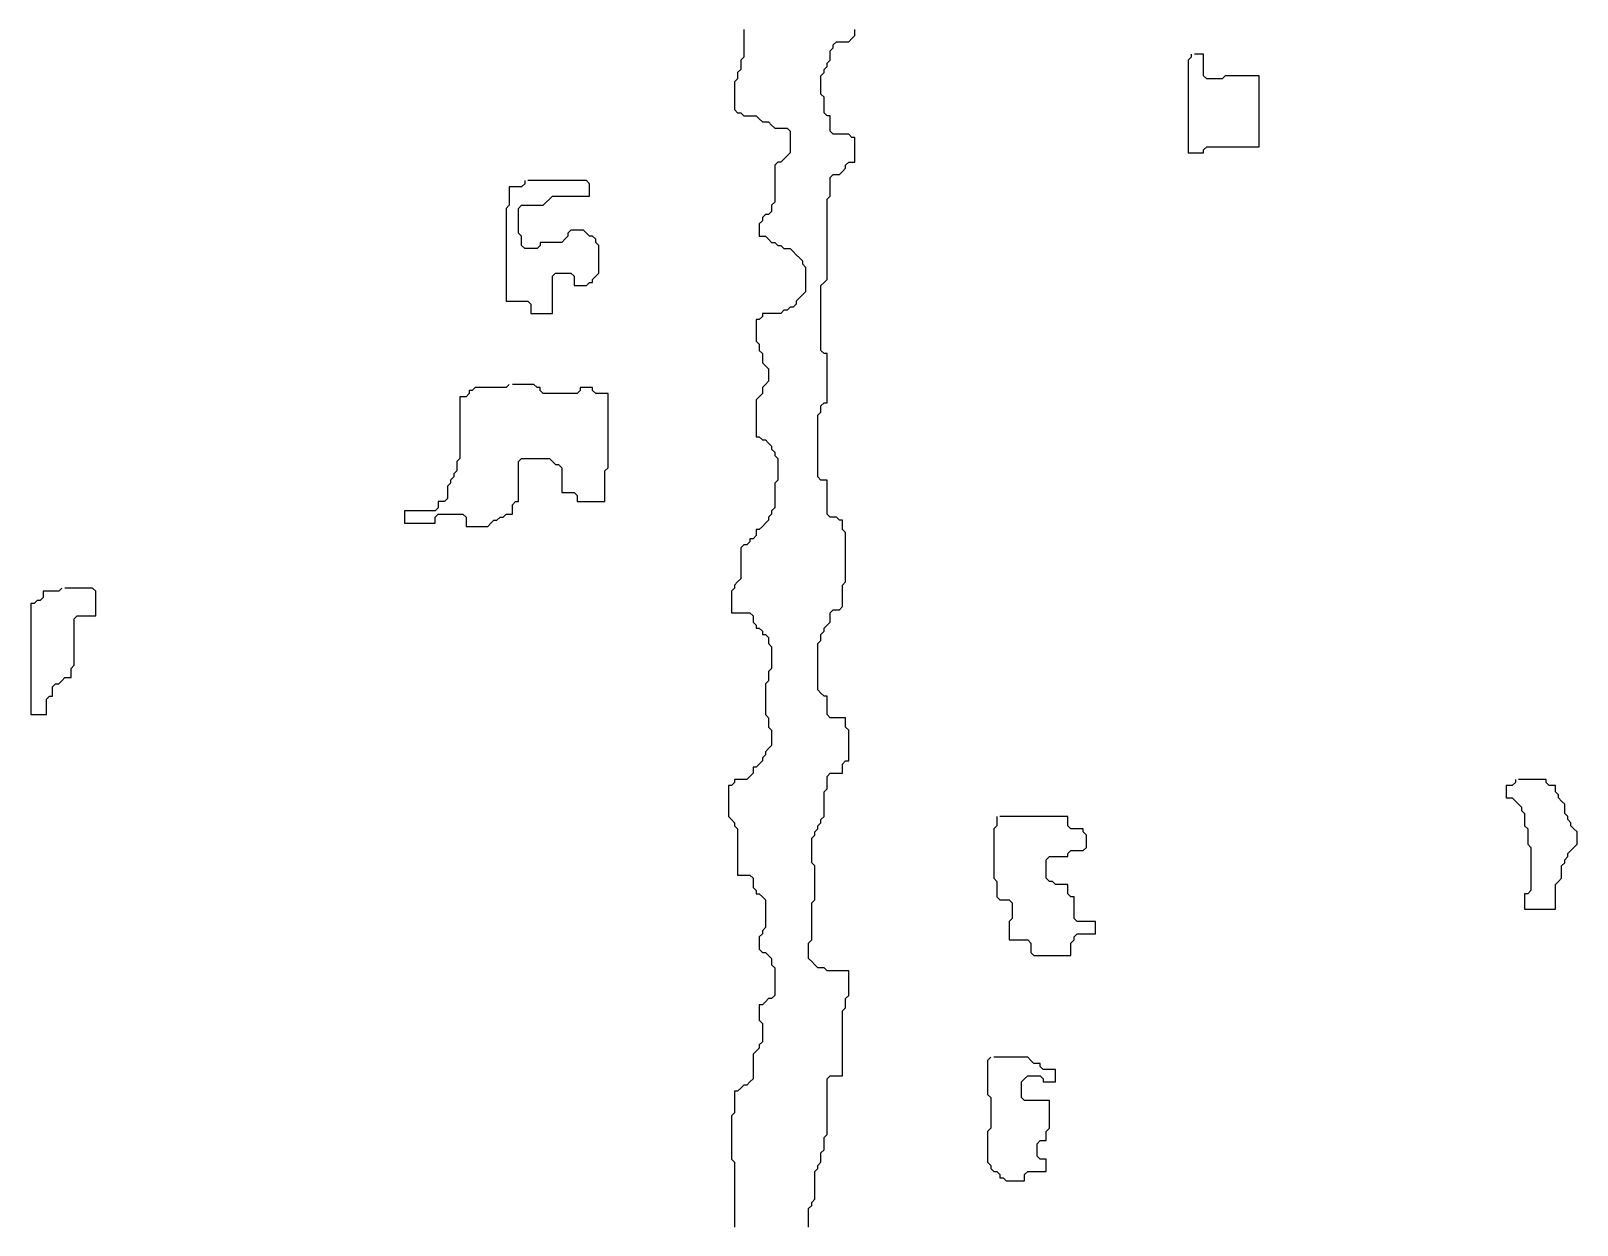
# Model space of a CAD drawing. Header units: metres. Extents: x 0 to 1024, y 124 to 841.
# Drawn here: x 624 to 874.5, y 466.3 to 659.7 of the extents above; entities that cross this region are included whole.
import ezdxf

# ---------------------------------------------------------------- set-up
doc = ezdxf.new("R2010")
doc.units = ezdxf.units.M
doc.layers.add('CURB', color=7, linetype='Continuous')

msp = doc.modelspace()

# ---------------------------------------------------------------- linework, layer by layer
at = {"layer": 'CURB', "lineweight": 25}
for points in [[(739.5, 660), (739.5, 659.5), (739.5, 659), (739.5, 658.5), (739.5, 658), (739.5, 657.5), (739.5, 657), (739.5, 656.5), (739.5, 656), (739.5, 655.5), (739, 655), (739, 654.5), (739, 654), (739, 653.5), (738.5, 653), (738.5, 652.5), (738.5, 652), (738, 651.5), (738, 651), (738, 650.5), (738, 650), (738, 649.5), (738, 649), (738, 648.5), (738, 648), (738, 647.5), (738, 647), (738.5, 646.5), (739, 646.5), (739.5, 646), (740, 646), (740.5, 646), (741, 646), (741.5, 646), (742, 645.5), (742.5, 645), (743, 645), (743.5, 645), (744, 644.5), (744.5, 644), (745, 644), (745.5, 644), (746, 644), (746.5, 644), (747, 643.5), (747, 643), (747, 642.5), (747, 642), (747, 641.5), (747, 641), (747, 640.5), (747, 640), (746.5, 639.5), (746, 639), (745.5, 638.5), (745, 638.5), (744.5, 638), (744.5, 637.5), (744.5, 637), (744.5, 636.5), (744.5, 636), (744.5, 635.5), (744.5, 635), (744.5, 634.5), (744.5, 634), (744.5, 633.5), (744.5, 633), (744.5, 632.5), (744.5, 632), (744, 631.5), (744, 631), (744, 630.5), (743.5, 630), (743, 630), (742.5, 629.5), (742.5, 629), (742, 628.5), (742, 628), (742, 627.5), (742, 627), (742, 626.5), (742.5, 626.5), (743, 626.5), (743.5, 626), (744, 625.5), (744.5, 625.5), (745, 625), (745.5, 625), (746, 624.5), (746.5, 624.5), (747, 624.5), (747.5, 624), (748, 623.5), (748.5, 623), (749, 622.5), (749, 622), (749.5, 621.5), (749.5, 621), (749.5, 620.5), (749.5, 620), (749.5, 619.5), (749.5, 619), (749.5, 618.5), (749.5, 618), (749.5, 617.5), (749, 617), (748.5, 616.5), (748, 616), (748, 615.5), (747.5, 615), (747, 615), (746.5, 614.5), (746, 614.5), (745.5, 614), (745, 614), (744.5, 614), (744, 614), (743.5, 614), (743, 614), (742.5, 614), (742.5, 613.5), (742, 613), (741.5, 613), (741.5, 612.5), (741.5, 612), (741.5, 611.5), (741.5, 611), (741.5, 610.5), (741.5, 610), (741.5, 609.5), (742, 609), (742, 608.5), (742, 608), (742.5, 607.5), (742.5, 607), (742.5, 606.5), (742.5, 606), (743, 605.5), (743.5, 605), (743.5, 604.5), (743.5, 604), (743.5, 603.5), (743.5, 603), (743, 602.5), (742.5, 602), (742.5, 601.5), (742.5, 601), (742, 600.5), (741.5, 600), (741.5, 599.5), (741.5, 599), (741.5, 598.5), (741.5, 598), (741.5, 597.5), (741.5, 597), (741.5, 596.5), (741.5, 596), (741.5, 595.5), (741.5, 595), (741.5, 594.5), (741.5, 594), (742, 594), (742.5, 593.5), (743, 593.5), (743.5, 593), (744, 592.5), (744, 592), (744.5, 591.5), (744.5, 591), (745, 590.5), (745, 590), (745, 589.5), (745, 589), (745, 588.5), (745, 588), (745, 587.5), (745, 587), (744.5, 586.5), (744.5, 586), (744.5, 585.5), (744.5, 585), (744.5, 584.5), (744.5, 584), (744.5, 583.5), (744.5, 583), (744.5, 582.5), (744, 582), (744, 581.5), (743.5, 581), (743.5, 580.5), (743, 580), (742.5, 579.5), (742, 579), (741.5, 579), (741.5, 578.5), (741.5, 578), (741, 577.5), (740.5, 577.5), (740.5, 577), (740, 576.5), (739.5, 576.5), (739, 576), (739, 575.5), (739, 575), (739, 574.5), (739, 574), (739, 573.5), (739, 573), (739, 572.5), (739, 572), (739, 571.5), (739, 571), (738.5, 570.5), (738, 570), (738, 569.5), (737.5, 569), (737.5, 568.5), (737.5, 568), (737.5, 567.5), (737.5, 567), (737.5, 566.5), (737.5, 566), (737.5, 565.5), (738, 565.5), (738.5, 565.5), (739, 565.5), (739.5, 565.5), (740, 565.5), (740.5, 565.5), (741, 565), (741, 564.5), (741, 564), (741.5, 563.5), (741.5, 563), (742, 563), (742.5, 562.5), (742.5, 562), (743, 562), (743.5, 561.5), (743.5, 561), (743.5, 560.5), (744, 560), (744, 559.5), (744, 559), (744, 558.5), (744, 558), (744, 557.5), (744, 557), (744, 556.5), (743.5, 556), (743.5, 555.5), (743.5, 555), (743.5, 554.5), (743, 554), (743, 553.5), (743, 553), (743, 552.5), (743, 552), (743, 551.5), (743, 551), (743, 550.5), (743, 550), (743, 549.5), (743, 549), (743.5, 548.5), (743.5, 548), (743.5, 547.5), (743.5, 547), (744, 546.5), (744, 546), (744, 545.5), (744, 545), (744, 544.5), (744, 544), (743.5, 543.5), (743, 543), (743, 542.5), (742.5, 542), (742.5, 541.5), (742, 541), (741.5, 540.5), (741, 540.5), (741, 540), (741, 539.5), (740.5, 539), (740, 538.5), (739.5, 538.5), (739, 538.5), (738.5, 538.5), (738, 538.5), (738, 538), (737.5, 537.5), (737, 537.5), (737, 537), (737, 536.5), (737, 536), (737, 535.5), (737, 535), (737, 534.5), (737, 534), (737, 533.5), (737, 533), (737, 532.5), (737.5, 532), (738, 531.5), (738, 531), (738.5, 530.5), (738.5, 530), (738.5, 529.5), (738.5, 529), (738.5, 528.5), (738.5, 528), (738.5, 527.5), (738.5, 527), (738.5, 526.5), (738.5, 526), (738.5, 525.5), (738.5, 525), (738.5, 524.5), (738.5, 524), (738.5, 523.5), (738.5, 523), (739, 523), (739.5, 523), (740, 523), (740.5, 523), (741, 522.5), (741, 522), (741, 521.5), (741, 521), (741.5, 520.5), (741.5, 520), (742, 520), (742.5, 519.5), (743, 519), (743, 518.5), (743, 518), (743, 517.5), (743, 517), (743, 516.5), (743, 516), (743, 515.5), (743, 515), (743, 514.5), (742.5, 514), (742.5, 513.5), (742, 513), (742, 512.5), (742, 512), (742, 511.5), (742, 511), (742.5, 510.5), (743, 510.5), (743.5, 510), (744, 509.5), (744, 509), (744, 508.5), (744.5, 508), (744.5, 507.5), (744.5, 507), (744.5, 506.5), (744.5, 506), (744.5, 505.5), (744.5, 505), (744.5, 504.5), (744.5, 504), (744.5, 503.5), (744, 503), (743.5, 503), (743, 502.5), (742.5, 502), (742, 502), (742, 501.5), (742, 501), (742, 500.5), (742, 500), (742, 499.5), (742.5, 499), (742.5, 498.5), (742.5, 498), (742.5, 497.5), (742.5, 497), (742.5, 496.5), (742.5, 496), (742, 495.5), (742, 495), (741.5, 494.5), (741, 494), (741, 493.5), (741, 493), (741, 492.5), (741, 492), (741, 491.5), (741, 491), (741, 490.5), (741, 490), (740.5, 489.5), (740, 489), (739.5, 489), (739, 488.5), (738.5, 488), (738, 488), (738, 487.5), (738, 487), (738, 486.5), (738, 486), (738, 485.5), (738, 485), (738, 484.5), (737.5, 484), (737.5, 483.5), (737.5, 483), (737.5, 482.5), (737.5, 482), (737.5, 481.5), (737.5, 481), (737.5, 480.5), (737.5, 480), (737.5, 479.5), (737.5, 479), (737.5, 478.5), (737.5, 478), (737.5, 477.5), (737.5, 477), (738, 476.5), (738, 476), (738, 475.5), (738, 475), (738, 474.5), (738, 474), (738, 473.5), (738, 473), (738, 472.5), (738, 472), (738, 471.5), (738, 471), (738, 470.5), (738, 470), (738, 469.5), (738, 469), (738, 468.5), (738, 468), (738, 467.5), (738, 467), (738, 466.5), (738, 466)], [(750, 466), (750, 466.5), (750, 467), (750, 467.5), (750, 468), (750, 468.5), (750, 469), (750.5, 469.5), (750.5, 470), (751, 470.5), (751, 471), (751, 471.5), (751, 472), (751, 472.5), (751, 473), (751, 473.5), (751, 474), (751, 474.5), (751, 475), (751.5, 475.5), (751.5, 476), (752, 476.5), (752, 477), (752, 477.5), (752, 478), (752.5, 478.5), (752.5, 479), (752.5, 479.5), (752.5, 480), (752.5, 480.5), (753, 481), (753, 481.5), (753, 482), (753, 482.5), (753, 483), (753, 483.5), (753, 484), (753, 484.5), (753, 485), (753, 485.5), (753, 486), (753, 486.5), (753, 487), (753, 487.5), (753, 488), (753, 488.5), (753, 489), (753, 489.5), (753, 490), (753.5, 490.5), (754, 490.5), (754.5, 490.5), (755, 490.5), (755.5, 490.5), (755.5, 491), (755.5, 491.5), (755.5, 492), (755.5, 492.5), (755.5, 493), (755.5, 493.5), (755.5, 494), (755.5, 494.5), (755.5, 495), (755.5, 495.5), (755.5, 496), (755.5, 496.5), (755.5, 497), (755.5, 497.5), (755.5, 498), (755.5, 498.5), (755.5, 499), (755.5, 499.5), (755.5, 500), (755.5, 500.5), (755.5, 501), (756, 501.5), (756, 502), (756, 502.5), (756, 503), (756.5, 503.5), (756.5, 504), (756.5, 504.5), (756.5, 505), (756.5, 505.5), (756.5, 506), (756.5, 506.5), (756.5, 507), (756.5, 507.5), (756, 507.5), (755.5, 507.5), (755, 507.5), (754.5, 507.5), (754, 507.5), (753.5, 507.5), (753, 507.5), (752.5, 508), (752, 508), (751.5, 508), (751, 508.5), (750.5, 509), (750, 509.5), (750, 510), (750, 510.5), (750, 511), (750, 511.5), (750, 512), (750.5, 512.5), (750.5, 513), (750.5, 513.5), (750.5, 514), (750.5, 514.5), (750.5, 515), (750.5, 515.5), (750.5, 516), (750.5, 516.5), (750.5, 517), (750.5, 517.5), (750.5, 518), (750.5, 518.5), (751, 519), (751, 519.5), (751, 520), (751, 520.5), (751, 521), (751, 521.5), (751, 522), (751, 522.5), (751, 523), (751, 523.5), (751, 524), (751, 524.5), (750.5, 525), (750.5, 525.5), (750.5, 526), (750.5, 526.5), (750.5, 527), (750.5, 527.5), (750.5, 528), (750.5, 528.5), (750.5, 529), (751, 529.5), (751, 530), (751.5, 530.5), (751.5, 531), (752, 531.5), (752, 532), (752.5, 532.5), (752.5, 533), (752.5, 533.5), (752.5, 534), (752.5, 534.5), (752.5, 535), (752.5, 535.5), (752.5, 536), (752.5, 536.5), (753, 537), (753, 537.5), (753, 538), (753, 538.5), (753, 539), (753.5, 539.5), (754, 539.5), (754.5, 539.5), (755, 539.5), (755.5, 539.5), (755.5, 540), (755.5, 540.5), (755.5, 541), (756, 541.5), (756.5, 541.5), (756.5, 542), (756.5, 542.5), (756.5, 543), (756.5, 543.5), (756.5, 544), (756.5, 544.5), (756.5, 545), (756.5, 545.5), (756.5, 546), (756.5, 546.5), (756, 547), (756, 547.5), (756, 548), (756, 548.5), (755.5, 548.5), (755, 548.5), (754.5, 548.5), (754, 548.5), (753.5, 548.5), (753, 549), (753, 549.5), (753, 550), (753, 550.5), (753, 551), (753, 551.5), (753, 552), (752.5, 552), (752, 552.5), (751.5, 553), (751.5, 553.5), (751.5, 554), (751.5, 554.5), (751.5, 555), (751.5, 555.5), (751.5, 556), (751.5, 556.5), (751.5, 557), (751.5, 557.5), (751.5, 558), (751.5, 558.5), (751.5, 559), (751.5, 559.5), (751.5, 560), (751.5, 560.5), (752, 561), (752, 561.5), (752, 562), (752.5, 562.5), (752.5, 563), (753, 563.5), (753.5, 564), (753.5, 564.5), (753.5, 565), (753.5, 565.5), (754, 566), (754.5, 566), (755, 566), (755.5, 566.5), (755.5, 567), (755.5, 567.5), (755.5, 568), (755.5, 568.5), (755.5, 569), (755.5, 569.5), (755.5, 570), (756, 570.5), (756, 571), (756, 571.5), (756, 572), (756, 572.5), (756, 573), (756, 573.5), (756, 574), (756, 574.5), (756, 575), (756, 575.5), (756, 576), (756, 576.5), (756, 577), (756, 577.5), (756, 578), (756, 578.5), (755.5, 579), (755.5, 579.5), (755.5, 580), (755.5, 580.5), (755, 580.5), (754.5, 581), (754, 581), (753.5, 581), (753, 581.5), (753, 582), (753, 582.5), (753, 583), (753, 583.5), (753, 584), (753, 584.5), (753, 585), (753, 585.5), (753, 586), (753, 586.5), (753, 587), (752.5, 587), (752, 587), (751.5, 587.5), (751.5, 588), (751.5, 588.5), (751.5, 589), (751.5, 589.5), (751.5, 590), (751.5, 590.5), (751.5, 591), (751.5, 591.5), (751.5, 592), (751.5, 592.5), (751.5, 593), (751.5, 593.5), (751.5, 594), (751.5, 594.5), (751.5, 595), (751.5, 595.5), (751.5, 596), (751.5, 596.5), (751.5, 597), (751.5, 597.5), (752, 598), (752, 598.5), (752, 599), (752.5, 599.5), (753, 599.5), (753, 600), (753, 600.5), (753, 601), (753, 601.5), (753, 602), (753, 602.5), (753, 603), (753, 603.5), (753, 604), (753, 604.5), (753, 605), (753, 605.5), (753, 606), (753, 606.5), (753, 607), (753, 607.5), (752.5, 607.5), (752, 608), (752, 608.5), (752, 609), (752, 609.5), (752, 610), (752, 610.5), (752, 611), (752, 611.5), (752, 612), (752, 612.5), (752, 613), (752, 613.5), (752, 614), (752, 614.5), (752, 615), (752, 615.5), (752, 616), (752, 616.5), (752, 617), (752, 617.5), (752, 618), (752, 618.5), (752.5, 619), (753, 619.5), (753, 620), (753, 620.5), (753, 621), (753, 621.5), (753, 622), (753, 622.5), (753, 623), (753, 623.5), (753, 624), (753, 624.5), (753, 625), (753, 625.5), (753, 626), (753, 626.5), (753, 627), (753, 627.5), (753, 628), (753, 628.5), (753, 629), (753, 629.5), (753, 630), (753, 630.5), (753, 631), (753, 631.5), (753, 632), (753, 632.5), (753.5, 633), (753.5, 633.5), (753.5, 634), (753.5, 634.5), (753.5, 635), (753.5, 635.5), (753.5, 636), (754, 636.5), (754.5, 636.5), (755, 636.5), (755.5, 637), (756, 637.5), (756, 638), (756.5, 638.5), (757, 638.5), (757.5, 638.5), (757.5, 639), (757.5, 639.5), (757.5, 640), (757.5, 640.5), (757.5, 641), (757.5, 641.5), (757.5, 642), (757.5, 642.5), (757, 642.5), (756.5, 643), (756, 643), (755.5, 643), (755, 643), (754.5, 643), (754, 643), (753.5, 643.5), (753.5, 644), (753.5, 644.5), (753.5, 645), (753.5, 645.5), (753.5, 646), (753, 646), (752.5, 646.5), (752.5, 647), (752.5, 647.5), (752.5, 648), (752.5, 648.5), (752.5, 649), (752, 649.5), (752, 650), (752, 650.5), (752, 651), (752, 651.5), (752, 652), (752, 652.5), (752.5, 653), (752.5, 653.5), (753, 654), (753, 654.5), (753.5, 655), (753.5, 655.5), (753.5, 656), (753.5, 656.5), (754, 657), (754, 657.5), (754.5, 658), (755, 658), (755.5, 658), (756, 658), (756.5, 658), (757, 658.5), (757.5, 659), (757.5, 659.5), (757.5, 660)], [(812, 656), (812, 655.5), (811.5, 655), (811.5, 654.5), (811.5, 654), (811.5, 653.5), (811.5, 653), (811.5, 652.5), (811.5, 652), (811.5, 651.5), (811.5, 651), (811.5, 650.5), (811.5, 650), (811.5, 649.5), (811.5, 649), (811.5, 648.5), (811.5, 648), (811.5, 647.5), (811.5, 647), (811.5, 646.5), (811.5, 646), (811.5, 645.5), (811.5, 645), (811.5, 644.5), (811.5, 644), (811.5, 643.5), (811.5, 643), (811.5, 642.5), (811.5, 642), (811.5, 641.5), (811.5, 641), (811.5, 640.5), (811.5, 640), (812, 640), (812.5, 640), (813, 640), (813.5, 640), (814, 640), (814, 640.5), (814.5, 641), (815, 641), (815.5, 641), (816, 641), (816.5, 641), (817, 641), (817.5, 641), (818, 641), (818.5, 641), (819, 641), (819.5, 641), (820, 641), (820.5, 641), (821, 641), (821.5, 641), (822, 641), (822.5, 641), (823, 641), (823, 641.5), (823, 642), (823, 642.5), (823, 643), (823, 643.5), (823, 644), (823, 644.5), (823, 645), (823, 645.5), (823, 646), (823, 646.5), (823, 647), (823, 647.5), (823, 648), (823, 648.5), (823, 649), (823, 649.5), (823, 650), (823, 650.5), (823, 651), (823, 651.5), (823, 652), (823, 652.5), (822.5, 652.5), (822, 652.5), (821.5, 652.5), (821, 652.5), (820.5, 652.5), (820, 652.5), (819.5, 652.5), (819, 652.5), (818.5, 652.5), (818, 652.5), (817.5, 652.5), (817, 652), (816.5, 652), (816, 652), (815.5, 652), (815, 652), (814.5, 652), (814, 652.5), (814, 653), (814, 653.5), (814, 654), (814, 654.5), (814, 655), (814, 655.5), (814, 656), (813.5, 656), (813, 656), (812.5, 656)], [(704, 635.5), (704, 635), (703.5, 634.5), (703, 634.5), (702.5, 634.5), (702, 634.5), (701.5, 634.5), (701.5, 634), (701.5, 633.5), (701.5, 633), (701.5, 632.5), (701.5, 632), (701.5, 631.5), (701, 631), (701, 630.5), (701, 630), (701, 629.5), (701, 629), (701, 628.5), (701, 628), (701, 627.5), (701, 627), (701, 626.5), (701, 626), (701, 625.5), (701, 625), (701, 624.5), (701, 624), (701, 623.5), (701, 623), (701, 622.5), (701, 622), (701, 621.5), (701, 621), (701, 620.5), (701, 620), (701, 619.5), (701, 619), (701, 618.5), (701, 618), (701, 617.5), (701, 617), (701, 616.5), (701, 616), (701.5, 616), (702, 616), (702.5, 616), (703, 616), (703.5, 616), (704, 616), (704.5, 616), (705, 615.5), (705, 615), (705, 614.5), (705, 614), (705.5, 614), (706, 614), (706.5, 614), (707, 614), (707.5, 614), (708, 614), (708.5, 614), (708.5, 614.5), (708.5, 615), (708.5, 615.5), (708.5, 616), (708.5, 616.5), (708.5, 617), (708.5, 617.5), (708.5, 618), (708.5, 618.5), (708.5, 619), (708.5, 619.5), (708.5, 620), (709, 620.5), (709.5, 620.5), (710, 620.5), (710.5, 620.5), (711, 620.5), (711.5, 620.5), (712, 620), (712, 619.5), (712, 619), (712, 618.5), (712.5, 618.5), (713, 618.5), (713.5, 618.5), (714, 618.5), (714.5, 619), (715, 619), (715, 619.5), (715.5, 620), (716, 620.5), (716, 621), (716, 621.5), (716, 622), (716, 622.5), (716, 623), (716, 623.5), (716, 624), (716, 624.5), (716, 625), (715.5, 625.5), (715.5, 626), (715, 626.5), (714.5, 626.5), (714, 627), (713.5, 627.5), (713, 627.5), (712.5, 627.5), (712, 627.5), (711.5, 627.5), (711, 627), (711, 626.5), (710.5, 626), (710, 625.5), (709.5, 625.5), (709, 625.5), (708.5, 625.5), (708, 625.5), (707.5, 625.5), (707, 625.5), (706.5, 625.5), (706.5, 625), (706, 624.5), (705.5, 624.5), (705, 624.5), (704.5, 624.5), (704, 624.5), (703.5, 625), (703.5, 625.5), (703.5, 626), (703.5, 626.5), (703, 627), (703, 627.5), (703, 628), (703, 628.5), (703, 629), (703, 629.5), (703, 630), (703, 630.5), (703, 631), (703.5, 631.5), (704, 631.5), (704.5, 631.5), (705, 631.5), (705.5, 631.5), (706, 631.5), (706.5, 631.5), (707, 631.5), (707.5, 632), (708, 632.5), (708.5, 633), (709, 633), (709.5, 633), (710, 633), (710.5, 633), (711, 633), (711.5, 633), (712, 633), (712.5, 633), (713, 633), (713.5, 633), (714, 633), (714.5, 633), (714.5, 633.5), (714.5, 634), (714.5, 634.5), (714.5, 635), (714, 635.5), (713.5, 635.5), (713, 635.5), (712.5, 635.5), (712, 635.5), (711.5, 635.5), (711, 635.5), (710.5, 635.5), (710, 635.5), (709.5, 635.5), (709, 635.5), (708.5, 635.5), (708, 635.5), (707.5, 635.5), (707, 635.5), (706.5, 635.5), (706, 635.5), (705.5, 635.5), (705, 635.5), (704.5, 635.5)], [(701.5, 602.5), (701, 602), (700.5, 602), (700, 602), (699.5, 602), (699, 602), (698.5, 602), (698, 602), (697.5, 602), (697, 602), (696.5, 602), (696, 602), (695.5, 601.5), (695, 601.5), (695, 601), (694.5, 600.5), (694, 600.5), (693.5, 600.5), (693.5, 600), (693.5, 599.5), (693.5, 599), (693.5, 598.5), (693.5, 598), (693.5, 597.5), (693.5, 597), (693.5, 596.5), (693.5, 596), (693.5, 595.5), (693.5, 595), (693.5, 594.5), (693.5, 594), (693.5, 593.5), (693.5, 593), (693.5, 592.5), (693.5, 592), (693.5, 591.5), (693.5, 591), (693.5, 590.5), (693, 590), (693, 589.5), (693, 589), (693, 588.5), (692.5, 588), (692.5, 587.5), (692, 587), (692, 586.5), (691.5, 586), (691.5, 585.5), (691.5, 585), (691.5, 584.5), (691.5, 584), (691, 583.5), (690.5, 583.5), (690, 583.5), (690, 583), (690, 582.5), (689.5, 582), (689, 582), (688.5, 582), (688, 582), (687.5, 582), (687, 582), (686.5, 582), (686, 582), (685.5, 582), (685, 582), (684.5, 582), (684.5, 581.5), (684.5, 581), (684.5, 580.5), (684.5, 580), (685, 580), (685.5, 580), (686, 580), (686.5, 580), (687, 580), (687.5, 580), (688, 580), (688.5, 580), (689, 580), (689.5, 580), (689.5, 580.5), (689.5, 581), (690, 581.5), (690.5, 581.5), (691, 581.5), (691.5, 581.5), (692, 581.5), (692.5, 581.5), (693, 581.5), (693.5, 581.5), (694, 581.5), (694.5, 581), (694.5, 580.5), (694.5, 580), (694.5, 579.5), (695, 579.5), (695.5, 579.5), (696, 579.5), (696.5, 579.5), (697, 579.5), (697.5, 579.5), (698, 579.5), (698.5, 580), (699, 580.5), (699.5, 580.5), (700, 581), (700.5, 581), (701, 581.5), (701.5, 581.5), (702, 581.5), (702, 582), (702, 582.5), (702, 583), (702.5, 583.5), (703, 583.5), (703, 584), (703, 584.5), (703, 585), (703, 585.5), (703, 586), (703, 586.5), (703, 587), (703, 587.5), (703, 588), (703, 588.5), (703, 589), (703, 589.5), (703, 590), (703.5, 590.5), (704, 590.5), (704.5, 590.5), (705, 590.5), (705.5, 590.5), (706, 590.5), (706.5, 590.5), (707, 590.5), (707.5, 590.5), (708, 590.5), (708.5, 590), (709, 589.5), (709.5, 589.5), (710, 589), (710, 588.5), (710, 588), (710, 587.5), (710, 587), (710, 586.5), (710, 586), (710, 585.5), (710, 585), (710.5, 585), (711, 585), (711.5, 585), (712, 585), (712.5, 584.5), (712.5, 584), (712.5, 583.5), (713, 583.5), (713.5, 583.5), (714, 583.5), (714.5, 583.5), (715, 583.5), (715.5, 583.5), (716, 583.5), (716.5, 583.5), (717, 583.5), (717, 584), (717, 584.5), (717, 585), (717, 585.5), (717, 586), (717, 586.5), (717, 587), (717, 587.5), (717, 588), (717, 588.5), (717.5, 589), (717.5, 589.5), (717.5, 590), (717.5, 590.5), (717.5, 591), (717.5, 591.5), (717.5, 592), (717.5, 592.5), (717.5, 593), (717.5, 593.5), (717.5, 594), (717.5, 594.5), (717.5, 595), (717.5, 595.5), (717.5, 596), (717.5, 596.5), (717.5, 597), (717.5, 597.5), (717.5, 598), (717.5, 598.5), (717.5, 599), (717.5, 599.5), (717.5, 600), (717.5, 600.5), (717.5, 601), (717, 601), (716.5, 601), (716, 601), (715.5, 601), (715, 601.5), (715, 602), (714.5, 602), (714, 602), (713.5, 602), (713, 602), (713, 601.5), (712.5, 601), (712, 601), (711.5, 601), (711, 601), (710.5, 601), (710, 601), (709.5, 601), (709, 601), (708.5, 601), (708, 601), (707.5, 601), (707, 601), (706.5, 601.5), (706.5, 602), (706, 602), (705.5, 602.5), (705, 602.5), (704.5, 602.5), (704, 602.5), (703.5, 602.5), (703, 602.5), (702.5, 602.5), (702, 602.5)], [(629, 569.5), (628.5, 569), (628, 569), (627.5, 569), (627, 569), (626.5, 569), (626, 569), (626, 568.5), (626, 568), (625.5, 567.5), (625, 567.5), (624.5, 567), (624, 567), (624, 566.5), (624, 566), (624, 565.5), (624, 565), (624, 564.5), (624, 564), (624, 563.5), (624, 563), (624, 562.5), (624, 562), (624, 561.5), (624, 561), (624, 560.5), (624, 560), (624, 559.5), (624, 559), (624, 558.5), (624, 558), (624, 557.5), (624, 557), (624, 556.5), (624, 556), (624, 555.5), (624, 555), (624, 554.5), (624, 554), (624, 553.5), (624, 553), (624, 552.5), (624, 552), (624, 551.5), (624, 551), (624, 550.5), (624, 550), (624, 549.5), (624, 549), (624.5, 549), (625, 549), (625.5, 549), (626, 549), (626.5, 549), (626.5, 549.5), (626.5, 550), (626.5, 550.5), (626.5, 551), (626.5, 551.5), (627, 552), (627.5, 552), (627.5, 552.5), (627.5, 553), (627.5, 553.5), (628, 554), (628.5, 554), (629, 554.5), (629.5, 555), (630, 555), (630.5, 555), (630.5, 555.5), (630.5, 556), (630.5, 556.5), (631, 557), (631, 557.5), (631, 558), (631, 558.5), (631, 559), (631, 559.5), (631, 560), (631, 560.5), (631, 561), (631, 561.5), (631, 562), (631, 562.5), (631, 563), (631, 563.5), (631, 564), (631, 564.5), (631.5, 565), (632, 565), (632.5, 565), (633, 565), (633.5, 565), (634, 565), (634.5, 565), (634.5, 565.5), (634.5, 566), (634.5, 566.5), (634.5, 567), (634.5, 567.5), (634.5, 568), (634.5, 568.5), (634.5, 569), (634, 569.5), (633.5, 569.5), (633, 569.5), (632.5, 569.5), (632, 569.5), (631.5, 569.5), (631, 569.5), (630.5, 569.5), (630, 569.5), (629.5, 569.5)], [(864.5, 538.5), (864.5, 538), (864, 537.5), (863.5, 537.5), (863, 537.5), (863, 537), (863, 536.5), (863, 536), (863, 535.5), (863.5, 535.5), (864, 535.5), (864.5, 535), (865, 534.5), (865.5, 534), (865.5, 533.5), (866, 533), (866, 532.5), (866, 532), (866, 531.5), (866, 531), (866.5, 530.5), (866.5, 530), (866.5, 529.5), (866.5, 529), (866.5, 528.5), (866.5, 528), (867, 527.5), (867, 527), (867, 526.5), (867, 526), (867, 525.5), (867, 525), (867, 524.5), (867, 524), (867, 523.5), (867, 523), (867, 522.5), (867, 522), (867, 521.5), (867, 521), (867, 520.5), (866.5, 520), (866, 520), (866, 519.5), (866, 519), (866, 518.5), (866, 518), (866, 517.5), (866.5, 517.5), (867, 517.5), (867.5, 517.5), (868, 517.5), (868.5, 517.5), (869, 517.5), (869.5, 517.5), (870, 517.5), (870.5, 517.5), (871, 517.5), (871, 518), (871, 518.5), (871, 519), (871, 519.5), (871, 520), (871, 520.5), (871, 521), (871, 521.5), (871.5, 522), (872, 522.5), (872, 523), (872, 523.5), (872, 524), (872, 524.5), (872.5, 525), (872.5, 525.5), (873, 526), (873, 526.5), (873.5, 527), (874, 527.5), (874.5, 528), (874.5, 528.5), (874.5, 529), (874.5, 529.5), (874.5, 530), (874, 530.5), (873.5, 531), (873.5, 531.5), (873, 532), (873, 532.5), (872.5, 533), (872.5, 533.5), (872.5, 534), (872.5, 534.5), (872, 535), (871.5, 535.5), (871.5, 536), (871, 536.5), (871, 537), (871, 537.5), (870.5, 537.5), (870, 537.5), (869.5, 538), (869.5, 538.5), (869, 538.5), (868.5, 538.5), (868, 538.5), (867.5, 538.5), (867, 538.5), (866.5, 538.5), (866, 538.5), (865.5, 538.5), (865, 538.5)], [(780.5, 532.5), (780.5, 532), (780.5, 531.5), (780.5, 531), (780, 530.5), (780, 530), (780, 529.5), (780, 529), (780, 528.5), (780, 528), (780, 527.5), (780, 527), (780, 526.5), (780, 526), (780, 525.5), (780, 525), (780, 524.5), (780, 524), (780, 523.5), (780, 523), (780, 522.5), (780.5, 522), (780.5, 521.5), (780.5, 521), (780.5, 520.5), (780.5, 520), (780.5, 519.5), (781, 519), (781.5, 519), (782, 519), (782.5, 519), (783, 518.5), (783, 518), (783, 517.5), (783, 517), (783, 516.5), (783, 516), (782.5, 515.5), (782.5, 515), (782.5, 514.5), (782.5, 514), (782.5, 513.5), (782.5, 513), (782.5, 512.5), (783, 512.5), (783.5, 512.5), (784, 512.5), (784.5, 512.5), (785, 512.5), (785.5, 512.5), (786, 512), (786, 511.5), (786, 511), (786, 510.5), (786.5, 510), (787, 510), (787.5, 510), (788, 510), (788.5, 510), (789, 510), (789.5, 510), (790, 510), (790.5, 510), (791, 510), (791.5, 510), (792, 510), (792.5, 510), (792.5, 510.5), (792.5, 511), (792.5, 511.5), (792.5, 512), (793, 512.5), (793, 513), (793.5, 513.5), (794, 513.5), (794.5, 513.5), (795, 513.5), (795.5, 513.5), (796, 513.5), (796.5, 513.5), (796.5, 514), (796.5, 514.5), (796.5, 515), (796.5, 515.5), (796, 515.5), (795.5, 515.5), (795, 515.5), (794.5, 515.5), (794, 515.5), (793.5, 515.5), (793, 516), (793, 516.5), (793, 517), (793, 517.5), (793, 518), (793, 518.5), (793, 519), (793, 519.5), (792.5, 519.5), (792, 520), (792, 520.5), (792, 521), (792, 521.5), (791.5, 521.5), (791, 521.5), (790.5, 521.5), (790, 521.5), (789.5, 522), (789, 522), (788.5, 522.5), (788.5, 523), (788.5, 523.5), (788.5, 524), (788.5, 524.5), (788.5, 525), (788.5, 525.5), (789, 526), (789.5, 526), (790, 526), (790.5, 526), (791, 526), (791.5, 526), (792, 526), (792, 526.5), (792.5, 527), (793, 527), (793.5, 527), (794, 527), (794.5, 527), (795, 527.5), (795, 528), (795, 528.5), (795, 529), (795, 529.5), (794.5, 530), (794.5, 530.5), (794, 530.5), (793.5, 530.5), (793, 530.5), (792.5, 530.5), (792, 531), (792, 531.5), (792, 532), (792, 532.5), (791.5, 532.5), (791, 532.5), (790.5, 532.5), (790, 532.5), (789.5, 532.5), (789, 532.5), (788.5, 532.5), (788, 532.5), (787.5, 532.5), (787, 532.5), (786.5, 532.5), (786, 532.5), (785.5, 532.5), (785, 532.5), (784.5, 532.5), (784, 532.5), (783.5, 532.5), (783, 532.5), (782.5, 532.5), (782, 532.5), (781.5, 532.5), (781, 532.5)], [(779.5, 493.5), (779, 493), (779, 492.5), (779, 492), (779, 491.5), (779, 491), (779, 490.5), (779, 490), (779, 489.5), (779, 489), (779, 488.5), (779, 488), (779, 487.5), (779.5, 487), (779.5, 486.5), (779.5, 486), (779.5, 485.5), (779.5, 485), (779.5, 484.5), (779.5, 484), (779.5, 483.5), (779.5, 483), (779.5, 482.5), (779.5, 482), (779, 481.5), (779, 481), (779, 480.5), (779, 480), (779, 479.5), (779, 479), (779, 478.5), (779, 478), (779, 477.5), (779, 477), (779, 476.5), (779.5, 476), (779.5, 475.5), (780, 475), (780.5, 475), (781, 474.5), (781, 474), (781.5, 474), (782, 473.5), (782.5, 473.5), (783, 473.5), (783.5, 473.5), (784, 473.5), (784.5, 473.5), (785, 473.5), (785, 474), (785, 474.5), (785.5, 475), (786, 475), (786.5, 475), (787, 475), (787.5, 475), (788, 475), (788.5, 475), (788.5, 475.5), (788.5, 476), (788.5, 476.5), (788.5, 477), (788, 477), (787.5, 477), (787, 477.5), (787, 478), (787, 478.5), (787, 479), (787, 479.5), (787.5, 480), (788, 480), (788.5, 480), (788.5, 480.5), (788.5, 481), (788.5, 481.5), (789, 482), (789, 482.5), (789, 483), (789, 483.5), (789, 484), (789, 484.5), (789, 485), (789, 485.5), (789, 486), (789, 486.5), (788.5, 486.5), (788, 486.5), (787.5, 486.5), (787, 486.5), (786.5, 486.5), (786, 486.5), (785.5, 486.5), (785, 486.5), (784.5, 487), (784.5, 487.5), (784.5, 488), (784.5, 488.5), (784.5, 489), (784.5, 489.5), (785, 490), (785.5, 490.5), (786, 490.5), (786.5, 490.5), (787, 490.5), (787.5, 490.5), (788, 490), (788, 489.5), (788.5, 489.5), (789, 489.5), (789.5, 489.5), (790, 489.5), (790, 490), (790, 490.5), (790, 491), (790, 491.5), (789.5, 491.5), (789, 491.5), (788.5, 491.5), (788, 491.5), (787.5, 492), (787.5, 492.5), (787, 492.5), (786.5, 492.5), (786, 493), (785.5, 493.5), (785, 493.5), (784.5, 493.5), (784, 493.5), (783.5, 493.5), (783, 493.5), (782.5, 493.5), (782, 493.5), (781.5, 493.5), (781, 493.5), (780.5, 493.5), (780, 493.5)]]:
    msp.add_lwpolyline(points, dxfattribs=at)

doc.saveas('drawing.dxf')
